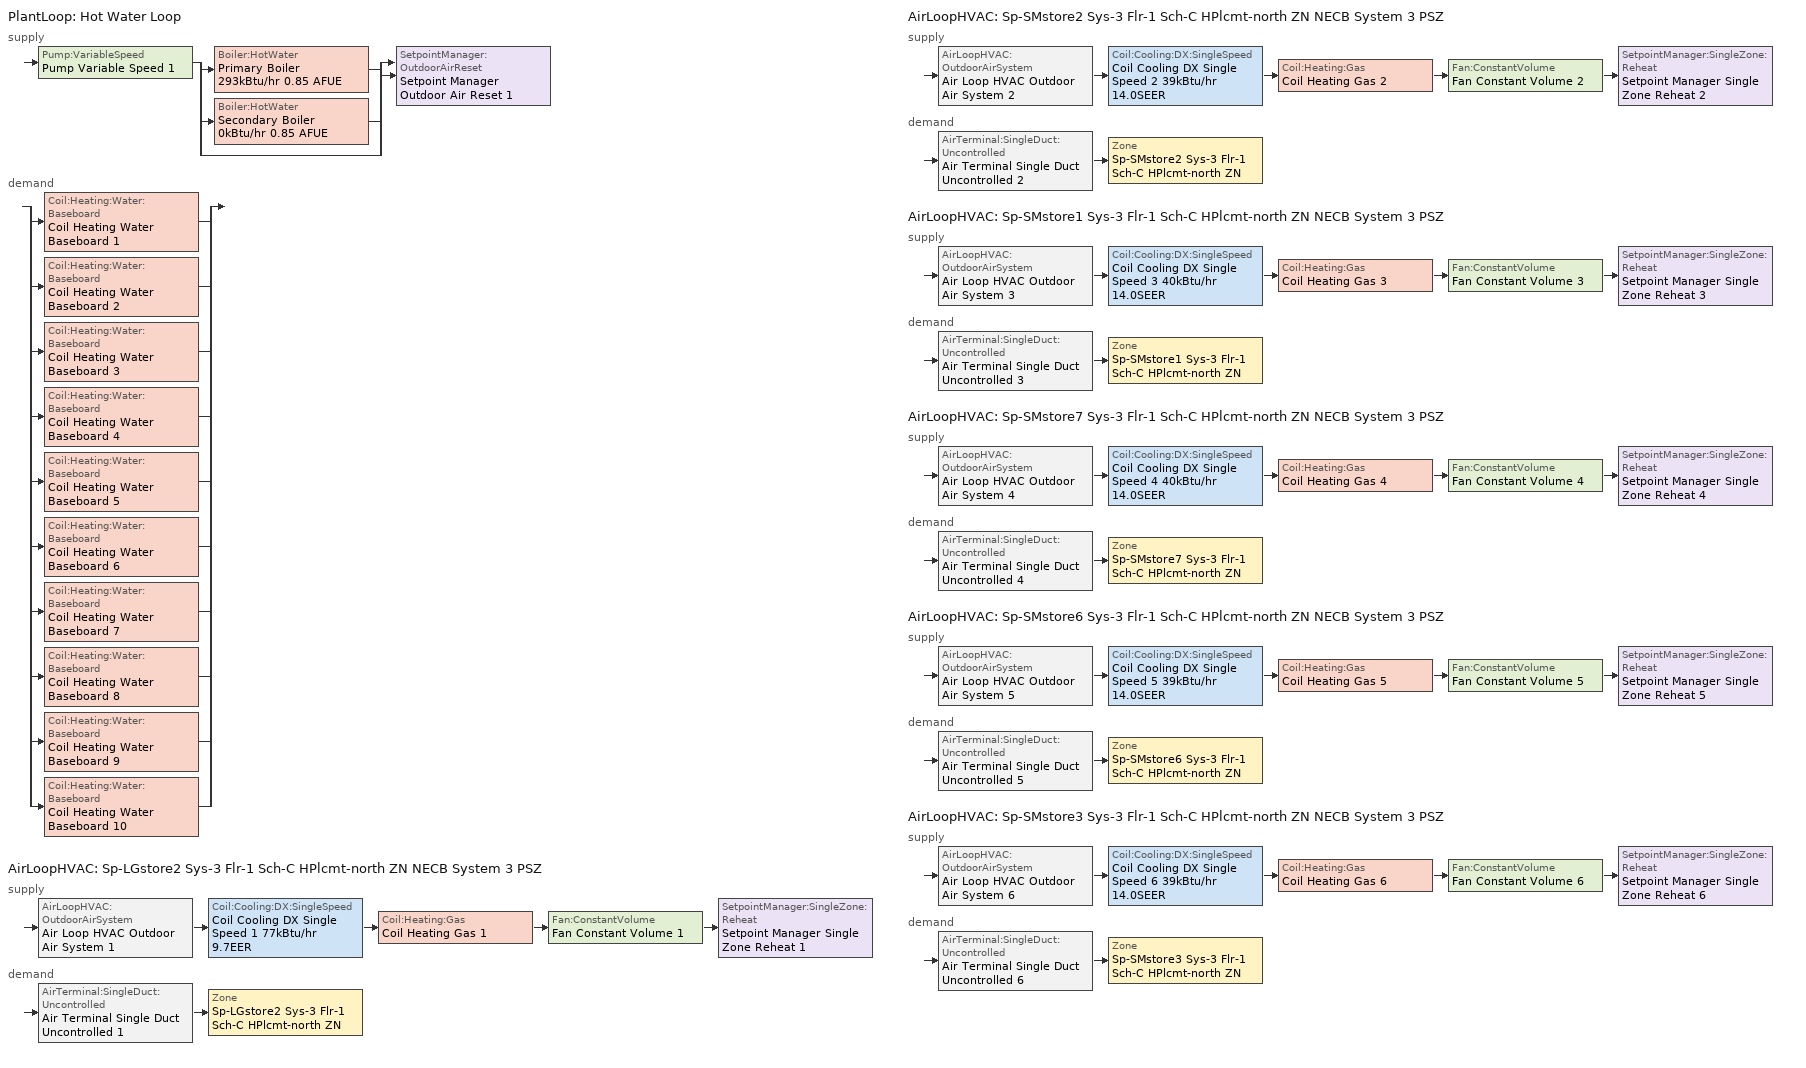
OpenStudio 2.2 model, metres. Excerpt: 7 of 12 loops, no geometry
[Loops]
PlantLoop 'Hot Water Loop'
 supply: Pump:VariableSpeed 'Pump Variable Speed 1' > split
  | Boiler:HotWater 'Primary Boiler 293kBtu/hr 0.85 AFUE'
  | Boiler:HotWater 'Secondary Boiler 0kBtu/hr 0.85 AFUE'
  | bypass
  join > SetpointManager:OutdoorAirReset 'Setpoint Manager Outdoor Air Reset 1'
 demand: split
  | Coil:Heating:Water:Baseboard 'Coil Heating Water Baseboard 1'
  | Coil:Heating:Water:Baseboard 'Coil Heating Water Baseboard 2'
  | Coil:Heating:Water:Baseboard 'Coil Heating Water Baseboard 3'
  | Coil:Heating:Water:Baseboard 'Coil Heating Water Baseboard 4'
  | Coil:Heating:Water:Baseboard 'Coil Heating Water Baseboard 5'
  | Coil:Heating:Water:Baseboard 'Coil Heating Water Baseboard 6'
  | Coil:Heating:Water:Baseboard 'Coil Heating Water Baseboard 7'
  | Coil:Heating:Water:Baseboard 'Coil Heating Water Baseboard 8'
  | Coil:Heating:Water:Baseboard 'Coil Heating Water Baseboard 9'
  | Coil:Heating:Water:Baseboard 'Coil Heating Water Baseboard 10'
AirLoopHVAC 'Sp-LGstore2 Sys-3 Flr-1 Sch-C HPlcmt-north ZN NECB System 3 PSZ'
 supply: AirLoopHVAC:OutdoorAirSystem 'Air Loop HVAC Outdoor Air System 1' > Coil:Cooling:DX:SingleSpeed 'Coil Cooling DX Single Speed 1 77kBtu/hr 9.7EER' > Coil:Heating:Gas 'Coil Heating Gas 1' > Fan:ConstantVolume 'Fan Constant Volume 1' > SetpointManager:SingleZone:Reheat 'Setpoint Manager Single Zone Reheat 1'
 demand: AirTerminal:SingleDuct:Uncontrolled 'Air Terminal Single Duct Uncontrolled 1' > Zone 'Sp-LGstore2 Sys-3 Flr-1 Sch-C HPlcmt-north ZN'
AirLoopHVAC 'Sp-SMstore2 Sys-3 Flr-1 Sch-C HPlcmt-north ZN NECB System 3 PSZ'
 supply: AirLoopHVAC:OutdoorAirSystem 'Air Loop HVAC Outdoor Air System 2' > Coil:Cooling:DX:SingleSpeed 'Coil Cooling DX Single Speed 2 39kBtu/hr 14.0SEER' > Coil:Heating:Gas 'Coil Heating Gas 2' > Fan:ConstantVolume 'Fan Constant Volume 2' > SetpointManager:SingleZone:Reheat 'Setpoint Manager Single Zone Reheat 2'
 demand: AirTerminal:SingleDuct:Uncontrolled 'Air Terminal Single Duct Uncontrolled 2' > Zone 'Sp-SMstore2 Sys-3 Flr-1 Sch-C HPlcmt-north ZN'
AirLoopHVAC 'Sp-SMstore1 Sys-3 Flr-1 Sch-C HPlcmt-north ZN NECB System 3 PSZ'
 supply: AirLoopHVAC:OutdoorAirSystem 'Air Loop HVAC Outdoor Air System 3' > Coil:Cooling:DX:SingleSpeed 'Coil Cooling DX Single Speed 3 40kBtu/hr 14.0SEER' > Coil:Heating:Gas 'Coil Heating Gas 3' > Fan:ConstantVolume 'Fan Constant Volume 3' > SetpointManager:SingleZone:Reheat 'Setpoint Manager Single Zone Reheat 3'
 demand: AirTerminal:SingleDuct:Uncontrolled 'Air Terminal Single Duct Uncontrolled 3' > Zone 'Sp-SMstore1 Sys-3 Flr-1 Sch-C HPlcmt-north ZN'
AirLoopHVAC 'Sp-SMstore7 Sys-3 Flr-1 Sch-C HPlcmt-north ZN NECB System 3 PSZ'
 supply: AirLoopHVAC:OutdoorAirSystem 'Air Loop HVAC Outdoor Air System 4' > Coil:Cooling:DX:SingleSpeed 'Coil Cooling DX Single Speed 4 40kBtu/hr 14.0SEER' > Coil:Heating:Gas 'Coil Heating Gas 4' > Fan:ConstantVolume 'Fan Constant Volume 4' > SetpointManager:SingleZone:Reheat 'Setpoint Manager Single Zone Reheat 4'
 demand: AirTerminal:SingleDuct:Uncontrolled 'Air Terminal Single Duct Uncontrolled 4' > Zone 'Sp-SMstore7 Sys-3 Flr-1 Sch-C HPlcmt-north ZN'
AirLoopHVAC 'Sp-SMstore6 Sys-3 Flr-1 Sch-C HPlcmt-north ZN NECB System 3 PSZ'
 supply: AirLoopHVAC:OutdoorAirSystem 'Air Loop HVAC Outdoor Air System 5' > Coil:Cooling:DX:SingleSpeed 'Coil Cooling DX Single Speed 5 39kBtu/hr 14.0SEER' > Coil:Heating:Gas 'Coil Heating Gas 5' > Fan:ConstantVolume 'Fan Constant Volume 5' > SetpointManager:SingleZone:Reheat 'Setpoint Manager Single Zone Reheat 5'
 demand: AirTerminal:SingleDuct:Uncontrolled 'Air Terminal Single Duct Uncontrolled 5' > Zone 'Sp-SMstore6 Sys-3 Flr-1 Sch-C HPlcmt-north ZN'
AirLoopHVAC 'Sp-SMstore3 Sys-3 Flr-1 Sch-C HPlcmt-north ZN NECB System 3 PSZ'
 supply: AirLoopHVAC:OutdoorAirSystem 'Air Loop HVAC Outdoor Air System 6' > Coil:Cooling:DX:SingleSpeed 'Coil Cooling DX Single Speed 6 39kBtu/hr 14.0SEER' > Coil:Heating:Gas 'Coil Heating Gas 6' > Fan:ConstantVolume 'Fan Constant Volume 6' > SetpointManager:SingleZone:Reheat 'Setpoint Manager Single Zone Reheat 6'
 demand: AirTerminal:SingleDuct:Uncontrolled 'Air Terminal Single Duct Uncontrolled 6' > Zone 'Sp-SMstore3 Sys-3 Flr-1 Sch-C HPlcmt-north ZN'
[Sizing:Zone] Zone Cooling Design Supply Air Temperature Input Method=SupplyAirTemperature; Zone Cooling Design Supply Air Temperature {C}=13; Zone Cooling Design Supply Air Temperature Difference {deltaC}=11.11; Zone Heating Design Supply Air Temperature Input Method=SupplyAirTemperature; Zone Heating Design Supply Air Temperature {C}=43; Zone Heating Design Supply Air Temperature Difference {deltaC}=11.11; Zone Cooling Design Supply Air Humidity Ratio {kg-H2O/kg-air}=0.0085; Zone Heating Design Supply Air Humidity Ratio {kg-H2O/kg-air}=0.008; Zone Heating Sizing Factor=1.3; Zone Cooling Sizing Factor=1.1; Cooling Design Air Flow Method=DesignDay; Heating Design Air Flow Method=DesignDay; Account for Dedicated Outdoor Air System=No; Dedicated Outdoor Air System Control Strategy=NeutralSupplyAir; Dedicated Outdoor Air Low Setpoint Temperature for Design {C}=autosize; Dedicated Outdoor Air High Setpoint Temperature for Design {C}=autosize
Sp-LGstore2 Sys-3 Flr-1 Sch-C HPlcmt-north ZN; Sp-SMstore2 Sys-3 Flr-1 Sch-C HPlcmt-north ZN; Sp-SMstore1 Sys-3 Flr-1 Sch-C HPlcmt-north ZN; Sp-SMstore7 Sys-3 Flr-1 Sch-C HPlcmt-north ZN; Sp-SMstore6 Sys-3 Flr-1 Sch-C HPlcmt-north ZN; Sp-SMstore3 Sys-3 Flr-1 Sch-C HPlcmt-north ZN
[Zone equipment]
Sp-LGstore2 Sys-3 Flr-1 Sch-C HPlcmt-north ZN: Air Terminal Single Duct Uncontrolled 1, Zone HVAC Baseboard Convective Water 1
Sp-SMstore2 Sys-3 Flr-1 Sch-C HPlcmt-north ZN: Air Terminal Single Duct Uncontrolled 2, Zone HVAC Baseboard Convective Water 2
Sp-SMstore1 Sys-3 Flr-1 Sch-C HPlcmt-north ZN: Air Terminal Single Duct Uncontrolled 3, Zone HVAC Baseboard Convective Water 3
Sp-SMstore7 Sys-3 Flr-1 Sch-C HPlcmt-north ZN: Air Terminal Single Duct Uncontrolled 4, Zone HVAC Baseboard Convective Water 4
Sp-SMstore6 Sys-3 Flr-1 Sch-C HPlcmt-north ZN: Air Terminal Single Duct Uncontrolled 5, Zone HVAC Baseboard Convective Water 5
Sp-SMstore3 Sys-3 Flr-1 Sch-C HPlcmt-north ZN: Air Terminal Single Duct Uncontrolled 6, Zone HVAC Baseboard Convective Water 6
[PlantLoop]
Hot Water Loop: Fluid Type=Water; Glycol Concentration=0; Plant Loop Volume {m3}=Autocalculate; Load Distribution Scheme=Optimal
[Sizing:Plant]
Hot Water Loop: Loop Type=Heating; Design Loop Exit Temperature {C}=82; Loop Design Temperature Difference {deltaC}=16; Sizing Option=NonCoincident; Zone Timesteps in Averaging Window=1; Coincident Sizing Factor Mode=None
[Pump:VariableSpeed]
Pump Variable Speed 1: Motor Efficiency=0.855; Pump Control Type=Intermittent
[Boiler:HotWater] Fuel Type=NaturalGas; Nominal Thermal Efficiency=0.85; Water Outlet Upper Temperature Limit {C}=99; Boiler Flow Mode=ConstantFlow; Parasitic Electric Load {W}=0; Sizing Factor=1
Name | Nominal Capacity {W} | Normalized Boiler Efficiency Curve
Primary Boiler 293kBtu/hr 0.85 AFUE | 85805.7 | BOILER-EFFFPLR-NECB2011
Secondary Boiler 0kBtu/hr 0.85 AFUE | 0.001 | BOILER-EFFFPLR-NECB2011 1
[SetpointManager:OutdoorAirReset]
Setpoint Manager Outdoor Air Reset 1: Control Variable=Temperature; Setpoint at Outdoor Low Temperature {C}=82; Outdoor Low Temperature {C}=-16; Setpoint at Outdoor High Temperature {C}=60; Outdoor High Temperature {C}=0
[AirLoopHVAC] Design Supply Air Flow Rate {m3/s}=AutoSize
Name | Availability Schedule | Availability Manager
Sp-LGstore2 Sys-3 Flr-1 Sch-C HPlcmt-north ZN NECB System 3 PSZ | Sp-LGstore2 Sys-3 Flr-1 Sch-C HPlcmt-north ZN NECB System 3 PSZ Occ Sch | Availability Manager Night Cycle 2
Sp-SMstore2 Sys-3 Flr-1 Sch-C HPlcmt-north ZN NECB System 3 PSZ | Sp-SMstore2 Sys-3 Flr-1 Sch-C HPlcmt-north ZN NECB System 3 PSZ Occ Sch | Availability Manager Night Cycle 4
Sp-SMstore1 Sys-3 Flr-1 Sch-C HPlcmt-north ZN NECB System 3 PSZ | Sp-SMstore1 Sys-3 Flr-1 Sch-C HPlcmt-north ZN NECB System 3 PSZ Occ Sch | Availability Manager Night Cycle 3
Sp-SMstore7 Sys-3 Flr-1 Sch-C HPlcmt-north ZN NECB System 3 PSZ | Sp-SMstore7 Sys-3 Flr-1 Sch-C HPlcmt-north ZN NECB System 3 PSZ Occ Sch | Availability Manager Night Cycle 9
Sp-SMstore6 Sys-3 Flr-1 Sch-C HPlcmt-north ZN NECB System 3 PSZ | Sp-SMstore6 Sys-3 Flr-1 Sch-C HPlcmt-north ZN NECB System 3 PSZ Occ Sch | Availability Manager Night Cycle 8
Sp-SMstore3 Sys-3 Flr-1 Sch-C HPlcmt-north ZN NECB System 3 PSZ | Sp-SMstore3 Sys-3 Flr-1 Sch-C HPlcmt-north ZN NECB System 3 PSZ Occ Sch | Availability Manager Night Cycle 5
[Sizing:System] Type of Load to Size On=Sensible; Design Outdoor Air Flow Rate {m3/s}=Autosize; Minimum System Air Flow Ratio=1; Preheat Design Temperature {C}=7; Preheat Design Humidity Ratio {kg-H2O/kg-Air}=0.008; Precool Design Temperature {C}=13; Precool Design Humidity Ratio {kg-H2O/kg-Air}=0.008; Central Cooling Design Supply Air Temperature {C}=13; Central Heating Design Supply Air Temperature {C}=43; Sizing Option=NonCoincident; 100% Outdoor Air in Cooling=No; 100% Outdoor Air in Heating=No; Central Cooling Design Supply Air Humidity Ratio {kg-H2O/kg-Air}=0.0085; Central Heating Design Supply Air Humidity Ratio {kg-H2O/kg-Air}=0.008; Cooling Design Air Flow Method=DesignDay; Cooling Design Air Flow Rate {m3/s}=0; Heating Design Air Flow Method=DesignDay; Heating Design Air Flow Rate {m3/s}=0; System Outdoor Air Method=ZoneSum; Zone Maximum Outdoor Air Fraction=1; Cooling Supply Air Flow Rate Per Floor Area {m3/s-m2}=0.00996765; Cooling Fraction of Autosized Cooling Supply Air Flow Rate=1; Cooling Supply Air Flow Rate Per Unit Cooling Capacity {m3/s-W}=3.94755e-05; Heating Supply Air Flow Rate Per Floor Area {m3/s-m2}=0.00996765; Heating Fraction of Autosized Heating Supply Air Flow Rate=1; Heating Fraction of Autosized Cooling Supply Air Flow Rate=1; Heating Supply Air Flow Rate Per Unit Heating Capacity {m3/s-W}=3.15882e-05; Cooling Design Capacity Method=CoolingDesignCapacity; Cooling Design Capacity {W}=autosize; Cooling Design Capacity Per Floor Area {W/m2}=234.7; Fraction of Autosized Cooling Design Capacity=1; Heating Design Capacity Method=HeatingDesignCapacity; Heating Design Capacity {W}=autosize; Heating Design Capacity Per Floor Area {W/m2}=157; Fraction of Autosized Heating Design Capacity=1; Central Cooling Capacity Control Method=OnOff
Sp-LGstore2 Sys-3 Flr-1 Sch-C HPlcmt-north ZN NECB System 3 PSZ; Sp-SMstore2 Sys-3 Flr-1 Sch-C HPlcmt-north ZN NECB System 3 PSZ; Sp-SMstore1 Sys-3 Flr-1 Sch-C HPlcmt-north ZN NECB System 3 PSZ; Sp-SMstore7 Sys-3 Flr-1 Sch-C HPlcmt-north ZN NECB System 3 PSZ; Sp-SMstore6 Sys-3 Flr-1 Sch-C HPlcmt-north ZN NECB System 3 PSZ; Sp-SMstore3 Sys-3 Flr-1 Sch-C HPlcmt-north ZN NECB System 3 PSZ
[Fan:ConstantVolume] Availability Schedule=Always On Discrete; Fan Efficiency=0.39975; Pressure Rise {Pa}=640; Maximum Flow Rate {m3/s}=AutoSize; Motor Efficiency=0.615
Fan Constant Volume 1; Fan Constant Volume 2; Fan Constant Volume 3; Fan Constant Volume 4; Fan Constant Volume 5; Fan Constant Volume 6
[Coil:Heating:Gas] Availability Schedule=Always On Discrete; Gas Burner Efficiency=0.8; Nominal Capacity {W}=AutoSize; Parasitic Electric Load {W}=0; Parasitic Gas Load {W}=0
Coil Heating Gas 1; Coil Heating Gas 2; Coil Heating Gas 3; Coil Heating Gas 4; Coil Heating Gas 5; Coil Heating Gas 6
[Coil:Cooling:DX:SingleSpeed] Availability Schedule=Always On Discrete; Rated Total Cooling Capacity {W}=autosize; Rated Sensible Heat Ratio=autosize; Rated Air Flow Rate {m3/s}=autosize; Rated Evaporator Fan Power Per Volume Flow Rate {W/(m3/s)}=773.3; Condenser Type=AirCooled; Evaporative Condenser Effectiveness=0; Evaporative Condenser Air Flow Rate {m3/s}=Autosize; Evaporative Condenser Pump Rated Power Consumption {W}=Autosize; Crankcase Heater Capacity {W}=0; Maximum Outdoor Dry-Bulb Temperature for Crankcase Heater Operation {C}=0; Basin Heater Capacity {W/K}=0; Basin Heater Setpoint Temperature {C}=10
Name | Rated COP {W/W} | Total Cooling Capacity Function of Temperature Curve | Total Cooling Capacity Function of Flow Fraction Curve | Energy Input Ratio Function of Temperature Curve | Energy Input Ratio Function of Flow Fraction Curve | Part Load Fraction Correlation Curve
Coil Cooling DX Single Speed 1 77kBtu/hr 9.7EER | 3.33733 | DXCOOL-NECB2011-REF-CAPFT | DXCOOL-NECB2011-REF-CAPFFLOW | DXCOOL-NECB2011-REF-COOLEIRFT | DXCOOL-NECB2011-REF-COOLEIRFFLOW | DXCOOL-NECB2011-REF-COOLPLFFPLR
Coil Cooling DX Single Speed 2 39kBtu/hr 14.0SEER | 3.8248 | DXCOOL-NECB2011-REF-CAPFT 2 | DXCOOL-NECB2011-REF-CAPFFLOW 2 | DXCOOL-NECB2011-REF-COOLEIRFT 2 | DXCOOL-NECB2011-REF-COOLEIRFFLOW 2 | DXCOOL-NECB2011-REF-COOLPLFFPLR 2
Coil Cooling DX Single Speed 3 40kBtu/hr 14.0SEER | 3.8248 | DXCOOL-NECB2011-REF-CAPFT 3 | DXCOOL-NECB2011-REF-CAPFFLOW 3 | DXCOOL-NECB2011-REF-COOLEIRFT 3 | DXCOOL-NECB2011-REF-COOLEIRFFLOW 3 | DXCOOL-NECB2011-REF-COOLPLFFPLR 3
Coil Cooling DX Single Speed 4 40kBtu/hr 14.0SEER | 3.8248 | DXCOOL-NECB2011-REF-CAPFT 4 | DXCOOL-NECB2011-REF-CAPFFLOW 4 | DXCOOL-NECB2011-REF-COOLEIRFT 4 | DXCOOL-NECB2011-REF-COOLEIRFFLOW 4 | DXCOOL-NECB2011-REF-COOLPLFFPLR 4
Coil Cooling DX Single Speed 5 39kBtu/hr 14.0SEER | 3.8248 | DXCOOL-NECB2011-REF-CAPFT 5 | DXCOOL-NECB2011-REF-CAPFFLOW 5 | DXCOOL-NECB2011-REF-COOLEIRFT 5 | DXCOOL-NECB2011-REF-COOLEIRFFLOW 5 | DXCOOL-NECB2011-REF-COOLPLFFPLR 5
Coil Cooling DX Single Speed 6 39kBtu/hr 14.0SEER | 3.8248 | DXCOOL-NECB2011-REF-CAPFT 6 | DXCOOL-NECB2011-REF-CAPFFLOW 6 | DXCOOL-NECB2011-REF-COOLEIRFT 6 | DXCOOL-NECB2011-REF-COOLEIRFFLOW 6 | DXCOOL-NECB2011-REF-COOLPLFFPLR 6
[Controller:OutdoorAir] Minimum Outdoor Air Flow Rate {m3/s}=0; Maximum Outdoor Air Flow Rate {m3/s}=Autosize; Economizer Control Action Type=ModulateFlow; Lockout Type=NoLockout; Minimum Limit Type=FixedMinimum; High Humidity Control=No; Heat Recovery Bypass Control Type=BypassWhenWithinEconomizerLimits
Name | Economizer Control Type | Minimum Outdoor Air Schedule | Controller Mechanical Ventilation | Economizer Maximum Limit Dry-Bulb Temperature {C} | Economizer Maximum Limit Enthalpy {J/kg} | Economizer Minimum Limit Dry-Bulb Temperature {C}
Controller Outdoor Air 1 | DifferentialEnthalpy | Sp-LGstore2 Sys-3 Flr-1 Sch-C HPlcmt-north ZN NECB System 3 PSZ Occ Sch | Controller Mechanical Ventilation 1
Controller Outdoor Air 2 | NoEconomizer | Sp-SMstore2 Sys-3 Flr-1 Sch-C HPlcmt-north ZN NECB System 3 PSZ Occ Sch | Controller Mechanical Ventilation 2 | 28 | 64000 | -100
Controller Outdoor Air 3 | NoEconomizer | Sp-SMstore1 Sys-3 Flr-1 Sch-C HPlcmt-north ZN NECB System 3 PSZ Occ Sch | Controller Mechanical Ventilation 3 | 28 | 64000 | -100
Controller Outdoor Air 4 | NoEconomizer | Sp-SMstore7 Sys-3 Flr-1 Sch-C HPlcmt-north ZN NECB System 3 PSZ Occ Sch | Controller Mechanical Ventilation 4 | 28 | 64000 | -100
Controller Outdoor Air 5 | NoEconomizer | Sp-SMstore6 Sys-3 Flr-1 Sch-C HPlcmt-north ZN NECB System 3 PSZ Occ Sch | Controller Mechanical Ventilation 5 | 28 | 64000 | -100
Controller Outdoor Air 6 | NoEconomizer | Sp-SMstore3 Sys-3 Flr-1 Sch-C HPlcmt-north ZN NECB System 3 PSZ Occ Sch | Controller Mechanical Ventilation 6 | 28 | 64000 | -100
[Controller:MechanicalVentilation] Availability Schedule=Always On Discrete; System Outdoor Air Method=ZoneSum
Controller Mechanical Ventilation 1; Controller Mechanical Ventilation 2; Controller Mechanical Ventilation 3; Controller Mechanical Ventilation 4; Controller Mechanical Ventilation 5; Controller Mechanical Ventilation 6
[AirLoopHVAC:OutdoorAirSystem]
Name | Controller
Air Loop HVAC Outdoor Air System 1 | Controller Outdoor Air 1
Air Loop HVAC Outdoor Air System 2 | Controller Outdoor Air 2
Air Loop HVAC Outdoor Air System 3 | Controller Outdoor Air 3
Air Loop HVAC Outdoor Air System 4 | Controller Outdoor Air 4
Air Loop HVAC Outdoor Air System 5 | Controller Outdoor Air 5
Air Loop HVAC Outdoor Air System 6 | Controller Outdoor Air 6
[SetpointManager:SingleZone:Reheat] Minimum Supply Air Temperature {C}=13; Maximum Supply Air Temperature {C}=43
Name | Control Zone
Setpoint Manager Single Zone Reheat 1 | Sp-LGstore2 Sys-3 Flr-1 Sch-C HPlcmt-north ZN
Setpoint Manager Single Zone Reheat 2 | Sp-SMstore2 Sys-3 Flr-1 Sch-C HPlcmt-north ZN
Setpoint Manager Single Zone Reheat 3 | Sp-SMstore1 Sys-3 Flr-1 Sch-C HPlcmt-north ZN
Setpoint Manager Single Zone Reheat 4 | Sp-SMstore7 Sys-3 Flr-1 Sch-C HPlcmt-north ZN
Setpoint Manager Single Zone Reheat 5 | Sp-SMstore6 Sys-3 Flr-1 Sch-C HPlcmt-north ZN
Setpoint Manager Single Zone Reheat 6 | Sp-SMstore3 Sys-3 Flr-1 Sch-C HPlcmt-north ZN
[AirTerminal:SingleDuct:Uncontrolled] Availability Schedule=Always On Discrete; Maximum Air Flow Rate {m3/s}=AutoSize
Air Terminal Single Duct Uncontrolled 1; Air Terminal Single Duct Uncontrolled 2; Air Terminal Single Duct Uncontrolled 3; Air Terminal Single Duct Uncontrolled 4; Air Terminal Single Duct Uncontrolled 5; Air Terminal Single Duct Uncontrolled 6
[Coil:Heating:Water:Baseboard] Heating Design Capacity Method=HeatingDesignCapacity; Heating Design Capacity {W}=autosize; Heating Design Capacity Per Floor Area {W/m2}=0; Fraction of Autosized Heating Design Capacity=0.8
Coil Heating Water Baseboard 1; Coil Heating Water Baseboard 2; Coil Heating Water Baseboard 3; Coil Heating Water Baseboard 4; Coil Heating Water Baseboard 5; Coil Heating Water Baseboard 6; Coil Heating Water Baseboard 7; Coil Heating Water Baseboard 8; Coil Heating Water Baseboard 9; Coil Heating Water Baseboard 10
[ZoneHVAC:Baseboard:Convective:Water] Availability Schedule=Always On Discrete
Name | Heating Coil
Zone HVAC Baseboard Convective Water 1 | Coil Heating Water Baseboard 1
Zone HVAC Baseboard Convective Water 2 | Coil Heating Water Baseboard 2
Zone HVAC Baseboard Convective Water 3 | Coil Heating Water Baseboard 3
Zone HVAC Baseboard Convective Water 4 | Coil Heating Water Baseboard 4
Zone HVAC Baseboard Convective Water 5 | Coil Heating Water Baseboard 5
Zone HVAC Baseboard Convective Water 6 | Coil Heating Water Baseboard 6
Zone HVAC Baseboard Convective Water 7 | Coil Heating Water Baseboard 7
Zone HVAC Baseboard Convective Water 8 | Coil Heating Water Baseboard 8
Zone HVAC Baseboard Convective Water 9 | Coil Heating Water Baseboard 9
Zone HVAC Baseboard Convective Water 10 | Coil Heating Water Baseboard 10
[AvailabilityManager:NightCycle] Control Type=CycleOnAny; Thermostat Tolerance {deltaC}=1; Cycling Run Time {s}=3600
Availability Manager Night Cycle 2; Availability Manager Night Cycle 3; Availability Manager Night Cycle 4; Availability Manager Night Cycle 5; Availability Manager Night Cycle 8; Availability Manager Night Cycle 9
[Schedule:Ruleset]
Name | Default Day Schedule | Summer Design Day Schedule | Winter Design Day Schedule
Sp-LGstore2 Sys-3 Flr-1 Sch-C HPlcmt-north ZN NECB System 3 PSZ Occ Sch | Sp-LGstore2 Sys-3 Flr-1 Sch-C HPlcmt-north ZN NECB System 3 PSZ Occ Sch Default | Sp-LGstore2 Sys-3 Flr-1 Sch-C HPlcmt-north ZN NECB System 3 PSZ Occ Sch Summer Design Day | Sp-LGstore2 Sys-3 Flr-1 Sch-C HPlcmt-north ZN NECB System 3 PSZ Occ Sch Winter Design Day
Sp-SMstore1 Sys-3 Flr-1 Sch-C HPlcmt-north ZN NECB System 3 PSZ Occ Sch | Sp-SMstore1 Sys-3 Flr-1 Sch-C HPlcmt-north ZN NECB System 3 PSZ Occ Sch Default | Sp-SMstore1 Sys-3 Flr-1 Sch-C HPlcmt-north ZN NECB System 3 PSZ Occ Sch Summer Design Day | Sp-SMstore1 Sys-3 Flr-1 Sch-C HPlcmt-north ZN NECB System 3 PSZ Occ Sch Winter Design Day
Sp-SMstore2 Sys-3 Flr-1 Sch-C HPlcmt-north ZN NECB System 3 PSZ Occ Sch | Sp-SMstore2 Sys-3 Flr-1 Sch-C HPlcmt-north ZN NECB System 3 PSZ Occ Sch Default | Sp-SMstore2 Sys-3 Flr-1 Sch-C HPlcmt-north ZN NECB System 3 PSZ Occ Sch Summer Design Day | Sp-SMstore2 Sys-3 Flr-1 Sch-C HPlcmt-north ZN NECB System 3 PSZ Occ Sch Winter Design Day
Sp-SMstore3 Sys-3 Flr-1 Sch-C HPlcmt-north ZN NECB System 3 PSZ Occ Sch | Sp-SMstore3 Sys-3 Flr-1 Sch-C HPlcmt-north ZN NECB System 3 PSZ Occ Sch Default | Sp-SMstore3 Sys-3 Flr-1 Sch-C HPlcmt-north ZN NECB System 3 PSZ Occ Sch Summer Design Day | Sp-SMstore3 Sys-3 Flr-1 Sch-C HPlcmt-north ZN NECB System 3 PSZ Occ Sch Winter Design Day
Sp-SMstore6 Sys-3 Flr-1 Sch-C HPlcmt-north ZN NECB System 3 PSZ Occ Sch | Sp-SMstore6 Sys-3 Flr-1 Sch-C HPlcmt-north ZN NECB System 3 PSZ Occ Sch Default | Sp-SMstore6 Sys-3 Flr-1 Sch-C HPlcmt-north ZN NECB System 3 PSZ Occ Sch Summer Design Day | Sp-SMstore6 Sys-3 Flr-1 Sch-C HPlcmt-north ZN NECB System 3 PSZ Occ Sch Winter Design Day
Sp-SMstore7 Sys-3 Flr-1 Sch-C HPlcmt-north ZN NECB System 3 PSZ Occ Sch | Sp-SMstore7 Sys-3 Flr-1 Sch-C HPlcmt-north ZN NECB System 3 PSZ Occ Sch Default | Sp-SMstore7 Sys-3 Flr-1 Sch-C HPlcmt-north ZN NECB System 3 PSZ Occ Sch Summer Design Day | Sp-SMstore7 Sys-3 Flr-1 Sch-C HPlcmt-north ZN NECB System 3 PSZ Occ Sch Winter Design Day
[Schedule:Day]
Sp-LGstore2 Sys-3 Flr-1 Sch-C HPlcmt-north ZN NECB System 3 PSZ Occ Sch Default; Sp-LGstore2 Sys-3 Flr-1 Sch-C HPlcmt-north ZN NECB System 3 PSZ Occ Sch Winter Design Day; Sp-LGstore2 Sys-3 Flr-1 Sch-C HPlcmt-north ZN NECB System 3 PSZ Occ Sch Summer Design Day; Sp-SMstore1 Sys-3 Flr-1 Sch-C HPlcmt-north ZN NECB System 3 PSZ Occ Sch Default; Sp-SMstore1 Sys-3 Flr-1 Sch-C HPlcmt-north ZN NECB System 3 PSZ Occ Sch Winter Design Day; Sp-SMstore1 Sys-3 Flr-1 Sch-C HPlcmt-north ZN NECB System 3 PSZ Occ Sch Summer Design Day; Sp-SMstore2 Sys-3 Flr-1 Sch-C HPlcmt-north ZN NECB System 3 PSZ Occ Sch Default; Sp-SMstore2 Sys-3 Flr-1 Sch-C HPlcmt-north ZN NECB System 3 PSZ Occ Sch Winter Design Day; Sp-SMstore2 Sys-3 Flr-1 Sch-C HPlcmt-north ZN NECB System 3 PSZ Occ Sch Summer Design Day; Sp-SMstore3 Sys-3 Flr-1 Sch-C HPlcmt-north ZN NECB System 3 PSZ Occ Sch Default; Sp-SMstore3 Sys-3 Flr-1 Sch-C HPlcmt-north ZN NECB System 3 PSZ Occ Sch Winter Design Day; Sp-SMstore3 Sys-3 Flr-1 Sch-C HPlcmt-north ZN NECB System 3 PSZ Occ Sch Summer Design Day; Sp-SMstore6 Sys-3 Flr-1 Sch-C HPlcmt-north ZN NECB System 3 PSZ Occ Sch Default; Sp-SMstore6 Sys-3 Flr-1 Sch-C HPlcmt-north ZN NECB System 3 PSZ Occ Sch Winter Design Day; Sp-SMstore6 Sys-3 Flr-1 Sch-C HPlcmt-north ZN NECB System 3 PSZ Occ Sch Summer Design Day; Sp-SMstore7 Sys-3 Flr-1 Sch-C HPlcmt-north ZN NECB System 3 PSZ Occ Sch Default; Sp-SMstore7 Sys-3 Flr-1 Sch-C HPlcmt-north ZN NECB System 3 PSZ Occ Sch Winter Design Day; Sp-SMstore7 Sys-3 Flr-1 Sch-C HPlcmt-north ZN NECB System 3 PSZ Occ Sch Summer Design Day: 24, 0, 1
Sp-LGstore2 Sys-3 Flr-1 Sch-C HPlcmt-north ZN NECB System 3 PSZ Occ Sch Monday; Sp-LGstore2 Sys-3 Flr-1 Sch-C HPlcmt-north ZN NECB System 3 PSZ Occ Sch Tuesday; Sp-LGstore2 Sys-3 Flr-1 Sch-C HPlcmt-north ZN NECB System 3 PSZ Occ Sch Wednesday; Sp-LGstore2 Sys-3 Flr-1 Sch-C HPlcmt-north ZN NECB System 3 PSZ Occ Sch Thursday; Sp-LGstore2 Sys-3 Flr-1 Sch-C HPlcmt-north ZN NECB System 3 PSZ Occ Sch Friday; Sp-LGstore2 Sys-3 Flr-1 Sch-C HPlcmt-north ZN NECB System 3 PSZ Occ Sch Saturday; Sp-SMstore1 Sys-3 Flr-1 Sch-C HPlcmt-north ZN NECB System 3 PSZ Occ Sch Monday; Sp-SMstore1 Sys-3 Flr-1 Sch-C HPlcmt-north ZN NECB System 3 PSZ Occ Sch Tuesday; Sp-SMstore1 Sys-3 Flr-1 Sch-C HPlcmt-north ZN NECB System 3 PSZ Occ Sch Wednesday; Sp-SMstore1 Sys-3 Flr-1 Sch-C HPlcmt-north ZN NECB System 3 PSZ Occ Sch Thursday; Sp-SMstore1 Sys-3 Flr-1 Sch-C HPlcmt-north ZN NECB System 3 PSZ Occ Sch Friday; Sp-SMstore1 Sys-3 Flr-1 Sch-C HPlcmt-north ZN NECB System 3 PSZ Occ Sch Saturday; Sp-SMstore2 Sys-3 Flr-1 Sch-C HPlcmt-north ZN NECB System 3 PSZ Occ Sch Monday; Sp-SMstore2 Sys-3 Flr-1 Sch-C HPlcmt-north ZN NECB System 3 PSZ Occ Sch Tuesday; Sp-SMstore2 Sys-3 Flr-1 Sch-C HPlcmt-north ZN NECB System 3 PSZ Occ Sch Wednesday; Sp-SMstore2 Sys-3 Flr-1 Sch-C HPlcmt-north ZN NECB System 3 PSZ Occ Sch Thursday; Sp-SMstore2 Sys-3 Flr-1 Sch-C HPlcmt-north ZN NECB System 3 PSZ Occ Sch Friday; Sp-SMstore2 Sys-3 Flr-1 Sch-C HPlcmt-north ZN NECB System 3 PSZ Occ Sch Saturday; Sp-SMstore3 Sys-3 Flr-1 Sch-C HPlcmt-north ZN NECB System 3 PSZ Occ Sch Monday; Sp-SMstore3 Sys-3 Flr-1 Sch-C HPlcmt-north ZN NECB System 3 PSZ Occ Sch Tuesday; Sp-SMstore3 Sys-3 Flr-1 Sch-C HPlcmt-north ZN NECB System 3 PSZ Occ Sch Wednesday; Sp-SMstore3 Sys-3 Flr-1 Sch-C HPlcmt-north ZN NECB System 3 PSZ Occ Sch Thursday; Sp-SMstore3 Sys-3 Flr-1 Sch-C HPlcmt-north ZN NECB System 3 PSZ Occ Sch Friday; Sp-SMstore3 Sys-3 Flr-1 Sch-C HPlcmt-north ZN NECB System 3 PSZ Occ Sch Saturday; Sp-SMstore6 Sys-3 Flr-1 Sch-C HPlcmt-north ZN NECB System 3 PSZ Occ Sch Monday; Sp-SMstore6 Sys-3 Flr-1 Sch-C HPlcmt-north ZN NECB System 3 PSZ Occ Sch Tuesday; Sp-SMstore6 Sys-3 Flr-1 Sch-C HPlcmt-north ZN NECB System 3 PSZ Occ Sch Wednesday; Sp-SMstore6 Sys-3 Flr-1 Sch-C HPlcmt-north ZN NECB System 3 PSZ Occ Sch Thursday; Sp-SMstore6 Sys-3 Flr-1 Sch-C HPlcmt-north ZN NECB System 3 PSZ Occ Sch Friday; Sp-SMstore6 Sys-3 Flr-1 Sch-C HPlcmt-north ZN NECB System 3 PSZ Occ Sch Saturday; Sp-SMstore7 Sys-3 Flr-1 Sch-C HPlcmt-north ZN NECB System 3 PSZ Occ Sch Monday; Sp-SMstore7 Sys-3 Flr-1 Sch-C HPlcmt-north ZN NECB System 3 PSZ Occ Sch Tuesday; Sp-SMstore7 Sys-3 Flr-1 Sch-C HPlcmt-north ZN NECB System 3 PSZ Occ Sch Wednesday; Sp-SMstore7 Sys-3 Flr-1 Sch-C HPlcmt-north ZN NECB System 3 PSZ Occ Sch Thursday; Sp-SMstore7 Sys-3 Flr-1 Sch-C HPlcmt-north ZN NECB System 3 PSZ Occ Sch Friday; Sp-SMstore7 Sys-3 Flr-1 Sch-C HPlcmt-north ZN NECB System 3 PSZ Occ Sch Saturday: 9, 0, 0, 21, 0, 1, 24, 0, 0
Sp-LGstore2 Sys-3 Flr-1 Sch-C HPlcmt-north ZN NECB System 3 PSZ Occ Sch Sunday; Sp-SMstore1 Sys-3 Flr-1 Sch-C HPlcmt-north ZN NECB System 3 PSZ Occ Sch Sunday; Sp-SMstore2 Sys-3 Flr-1 Sch-C HPlcmt-north ZN NECB System 3 PSZ Occ Sch Sunday; Sp-SMstore3 Sys-3 Flr-1 Sch-C HPlcmt-north ZN NECB System 3 PSZ Occ Sch Sunday; Sp-SMstore6 Sys-3 Flr-1 Sch-C HPlcmt-north ZN NECB System 3 PSZ Occ Sch Sunday; Sp-SMstore7 Sys-3 Flr-1 Sch-C HPlcmt-north ZN NECB System 3 PSZ Occ Sch Sunday: 11, 0, 0, 19, 0, 1, 24, 0, 0
[Schedule:Rule] Date Specification Type=DateRange; Start Month=1; Start Day=1; End Month=12
Name | Schedule Ruleset | Rule Order | Day Schedule | Apply Monday | End Day | Apply Tuesday | Apply Wednesday | Apply Thursday | Apply Friday | Apply Saturday | Apply Sunday
Sp-LGstore2 Sys-3 Flr-1 Sch-C HPlcmt-north ZN NECB System 3 PSZ Occ Sch Monday Rule | Sp-LGstore2 Sys-3 Flr-1 Sch-C HPlcmt-north ZN NECB System 3 PSZ Occ Sch | 6 | Sp-LGstore2 Sys-3 Flr-1 Sch-C HPlcmt-north ZN NECB System 3 PSZ Occ Sch Monday | Yes | 25
Sp-LGstore2 Sys-3 Flr-1 Sch-C HPlcmt-north ZN NECB System 3 PSZ Occ Sch Tuesday Rule | Sp-LGstore2 Sys-3 Flr-1 Sch-C HPlcmt-north ZN NECB System 3 PSZ Occ Sch | 5 | Sp-LGstore2 Sys-3 Flr-1 Sch-C HPlcmt-north ZN NECB System 3 PSZ Occ Sch Tuesday |  | 26 | Yes
Sp-LGstore2 Sys-3 Flr-1 Sch-C HPlcmt-north ZN NECB System 3 PSZ Occ Sch Wednesday Rule | Sp-LGstore2 Sys-3 Flr-1 Sch-C HPlcmt-north ZN NECB System 3 PSZ Occ Sch | 4 | Sp-LGstore2 Sys-3 Flr-1 Sch-C HPlcmt-north ZN NECB System 3 PSZ Occ Sch Wednesday |  | 27 |  | Yes
Sp-LGstore2 Sys-3 Flr-1 Sch-C HPlcmt-north ZN NECB System 3 PSZ Occ Sch Thursday Rule | Sp-LGstore2 Sys-3 Flr-1 Sch-C HPlcmt-north ZN NECB System 3 PSZ Occ Sch | 3 | Sp-LGstore2 Sys-3 Flr-1 Sch-C HPlcmt-north ZN NECB System 3 PSZ Occ Sch Thursday |  | 28 |  |  | Yes
Sp-LGstore2 Sys-3 Flr-1 Sch-C HPlcmt-north ZN NECB System 3 PSZ Occ Sch Friday Rule | Sp-LGstore2 Sys-3 Flr-1 Sch-C HPlcmt-north ZN NECB System 3 PSZ Occ Sch | 2 | Sp-LGstore2 Sys-3 Flr-1 Sch-C HPlcmt-north ZN NECB System 3 PSZ Occ Sch Friday |  | 29 |  |  |  | Yes
Sp-LGstore2 Sys-3 Flr-1 Sch-C HPlcmt-north ZN NECB System 3 PSZ Occ Sch Saturday Rule | Sp-LGstore2 Sys-3 Flr-1 Sch-C HPlcmt-north ZN NECB System 3 PSZ Occ Sch | 1 | Sp-LGstore2 Sys-3 Flr-1 Sch-C HPlcmt-north ZN NECB System 3 PSZ Occ Sch Saturday |  | 30 |  |  |  |  | Yes
Sp-LGstore2 Sys-3 Flr-1 Sch-C HPlcmt-north ZN NECB System 3 PSZ Occ Sch Sunday Rule | Sp-LGstore2 Sys-3 Flr-1 Sch-C HPlcmt-north ZN NECB System 3 PSZ Occ Sch | 0 | Sp-LGstore2 Sys-3 Flr-1 Sch-C HPlcmt-north ZN NECB System 3 PSZ Occ Sch Sunday |  | 31 |  |  |  |  |  | Yes
Sp-SMstore1 Sys-3 Flr-1 Sch-C HPlcmt-north ZN NECB System 3 PSZ Occ Sch Monday Rule | Sp-SMstore1 Sys-3 Flr-1 Sch-C HPlcmt-north ZN NECB System 3 PSZ Occ Sch | 6 | Sp-SMstore1 Sys-3 Flr-1 Sch-C HPlcmt-north ZN NECB System 3 PSZ Occ Sch Monday | Yes | 25
Sp-SMstore1 Sys-3 Flr-1 Sch-C HPlcmt-north ZN NECB System 3 PSZ Occ Sch Tuesday Rule | Sp-SMstore1 Sys-3 Flr-1 Sch-C HPlcmt-north ZN NECB System 3 PSZ Occ Sch | 5 | Sp-SMstore1 Sys-3 Flr-1 Sch-C HPlcmt-north ZN NECB System 3 PSZ Occ Sch Tuesday |  | 26 | Yes
Sp-SMstore1 Sys-3 Flr-1 Sch-C HPlcmt-north ZN NECB System 3 PSZ Occ Sch Wednesday Rule | Sp-SMstore1 Sys-3 Flr-1 Sch-C HPlcmt-north ZN NECB System 3 PSZ Occ Sch | 4 | Sp-SMstore1 Sys-3 Flr-1 Sch-C HPlcmt-north ZN NECB System 3 PSZ Occ Sch Wednesday |  | 27 |  | Yes
Sp-SMstore1 Sys-3 Flr-1 Sch-C HPlcmt-north ZN NECB System 3 PSZ Occ Sch Thursday Rule | Sp-SMstore1 Sys-3 Flr-1 Sch-C HPlcmt-north ZN NECB System 3 PSZ Occ Sch | 3 | Sp-SMstore1 Sys-3 Flr-1 Sch-C HPlcmt-north ZN NECB System 3 PSZ Occ Sch Thursday |  | 28 |  |  | Yes
Sp-SMstore1 Sys-3 Flr-1 Sch-C HPlcmt-north ZN NECB System 3 PSZ Occ Sch Friday Rule | Sp-SMstore1 Sys-3 Flr-1 Sch-C HPlcmt-north ZN NECB System 3 PSZ Occ Sch | 2 | Sp-SMstore1 Sys-3 Flr-1 Sch-C HPlcmt-north ZN NECB System 3 PSZ Occ Sch Friday |  | 29 |  |  |  | Yes
Sp-SMstore1 Sys-3 Flr-1 Sch-C HPlcmt-north ZN NECB System 3 PSZ Occ Sch Saturday Rule | Sp-SMstore1 Sys-3 Flr-1 Sch-C HPlcmt-north ZN NECB System 3 PSZ Occ Sch | 1 | Sp-SMstore1 Sys-3 Flr-1 Sch-C HPlcmt-north ZN NECB System 3 PSZ Occ Sch Saturday |  | 30 |  |  |  |  | Yes
Sp-SMstore1 Sys-3 Flr-1 Sch-C HPlcmt-north ZN NECB System 3 PSZ Occ Sch Sunday Rule | Sp-SMstore1 Sys-3 Flr-1 Sch-C HPlcmt-north ZN NECB System 3 PSZ Occ Sch | 0 | Sp-SMstore1 Sys-3 Flr-1 Sch-C HPlcmt-north ZN NECB System 3 PSZ Occ Sch Sunday |  | 31 |  |  |  |  |  | Yes
Sp-SMstore2 Sys-3 Flr-1 Sch-C HPlcmt-north ZN NECB System 3 PSZ Occ Sch Monday Rule | Sp-SMstore2 Sys-3 Flr-1 Sch-C HPlcmt-north ZN NECB System 3 PSZ Occ Sch | 6 | Sp-SMstore2 Sys-3 Flr-1 Sch-C HPlcmt-north ZN NECB System 3 PSZ Occ Sch Monday | Yes | 25
Sp-SMstore2 Sys-3 Flr-1 Sch-C HPlcmt-north ZN NECB System 3 PSZ Occ Sch Tuesday Rule | Sp-SMstore2 Sys-3 Flr-1 Sch-C HPlcmt-north ZN NECB System 3 PSZ Occ Sch | 5 | Sp-SMstore2 Sys-3 Flr-1 Sch-C HPlcmt-north ZN NECB System 3 PSZ Occ Sch Tuesday |  | 26 | Yes
Sp-SMstore2 Sys-3 Flr-1 Sch-C HPlcmt-north ZN NECB System 3 PSZ Occ Sch Wednesday Rule | Sp-SMstore2 Sys-3 Flr-1 Sch-C HPlcmt-north ZN NECB System 3 PSZ Occ Sch | 4 | Sp-SMstore2 Sys-3 Flr-1 Sch-C HPlcmt-north ZN NECB System 3 PSZ Occ Sch Wednesday |  | 27 |  | Yes
Sp-SMstore2 Sys-3 Flr-1 Sch-C HPlcmt-north ZN NECB System 3 PSZ Occ Sch Thursday Rule | Sp-SMstore2 Sys-3 Flr-1 Sch-C HPlcmt-north ZN NECB System 3 PSZ Occ Sch | 3 | Sp-SMstore2 Sys-3 Flr-1 Sch-C HPlcmt-north ZN NECB System 3 PSZ Occ Sch Thursday |  | 28 |  |  | Yes
Sp-SMstore2 Sys-3 Flr-1 Sch-C HPlcmt-north ZN NECB System 3 PSZ Occ Sch Friday Rule | Sp-SMstore2 Sys-3 Flr-1 Sch-C HPlcmt-north ZN NECB System 3 PSZ Occ Sch | 2 | Sp-SMstore2 Sys-3 Flr-1 Sch-C HPlcmt-north ZN NECB System 3 PSZ Occ Sch Friday |  | 29 |  |  |  | Yes
Sp-SMstore2 Sys-3 Flr-1 Sch-C HPlcmt-north ZN NECB System 3 PSZ Occ Sch Saturday Rule | Sp-SMstore2 Sys-3 Flr-1 Sch-C HPlcmt-north ZN NECB System 3 PSZ Occ Sch | 1 | Sp-SMstore2 Sys-3 Flr-1 Sch-C HPlcmt-north ZN NECB System 3 PSZ Occ Sch Saturday |  | 30 |  |  |  |  | Yes
Sp-SMstore2 Sys-3 Flr-1 Sch-C HPlcmt-north ZN NECB System 3 PSZ Occ Sch Sunday Rule | Sp-SMstore2 Sys-3 Flr-1 Sch-C HPlcmt-north ZN NECB System 3 PSZ Occ Sch | 0 | Sp-SMstore2 Sys-3 Flr-1 Sch-C HPlcmt-north ZN NECB System 3 PSZ Occ Sch Sunday |  | 31 |  |  |  |  |  | Yes
Sp-SMstore3 Sys-3 Flr-1 Sch-C HPlcmt-north ZN NECB System 3 PSZ Occ Sch Monday Rule | Sp-SMstore3 Sys-3 Flr-1 Sch-C HPlcmt-north ZN NECB System 3 PSZ Occ Sch | 6 | Sp-SMstore3 Sys-3 Flr-1 Sch-C HPlcmt-north ZN NECB System 3 PSZ Occ Sch Monday | Yes | 25
Sp-SMstore3 Sys-3 Flr-1 Sch-C HPlcmt-north ZN NECB System 3 PSZ Occ Sch Tuesday Rule | Sp-SMstore3 Sys-3 Flr-1 Sch-C HPlcmt-north ZN NECB System 3 PSZ Occ Sch | 5 | Sp-SMstore3 Sys-3 Flr-1 Sch-C HPlcmt-north ZN NECB System 3 PSZ Occ Sch Tuesday |  | 26 | Yes
Sp-SMstore3 Sys-3 Flr-1 Sch-C HPlcmt-north ZN NECB System 3 PSZ Occ Sch Wednesday Rule | Sp-SMstore3 Sys-3 Flr-1 Sch-C HPlcmt-north ZN NECB System 3 PSZ Occ Sch | 4 | Sp-SMstore3 Sys-3 Flr-1 Sch-C HPlcmt-north ZN NECB System 3 PSZ Occ Sch Wednesday |  | 27 |  | Yes
Sp-SMstore3 Sys-3 Flr-1 Sch-C HPlcmt-north ZN NECB System 3 PSZ Occ Sch Thursday Rule | Sp-SMstore3 Sys-3 Flr-1 Sch-C HPlcmt-north ZN NECB System 3 PSZ Occ Sch | 3 | Sp-SMstore3 Sys-3 Flr-1 Sch-C HPlcmt-north ZN NECB System 3 PSZ Occ Sch Thursday |  | 28 |  |  | Yes
Sp-SMstore3 Sys-3 Flr-1 Sch-C HPlcmt-north ZN NECB System 3 PSZ Occ Sch Friday Rule | Sp-SMstore3 Sys-3 Flr-1 Sch-C HPlcmt-north ZN NECB System 3 PSZ Occ Sch | 2 | Sp-SMstore3 Sys-3 Flr-1 Sch-C HPlcmt-north ZN NECB System 3 PSZ Occ Sch Friday |  | 29 |  |  |  | Yes
Sp-SMstore3 Sys-3 Flr-1 Sch-C HPlcmt-north ZN NECB System 3 PSZ Occ Sch Saturday Rule | Sp-SMstore3 Sys-3 Flr-1 Sch-C HPlcmt-north ZN NECB System 3 PSZ Occ Sch | 1 | Sp-SMstore3 Sys-3 Flr-1 Sch-C HPlcmt-north ZN NECB System 3 PSZ Occ Sch Saturday |  | 30 |  |  |  |  | Yes
Sp-SMstore3 Sys-3 Flr-1 Sch-C HPlcmt-north ZN NECB System 3 PSZ Occ Sch Sunday Rule | Sp-SMstore3 Sys-3 Flr-1 Sch-C HPlcmt-north ZN NECB System 3 PSZ Occ Sch | 0 | Sp-SMstore3 Sys-3 Flr-1 Sch-C HPlcmt-north ZN NECB System 3 PSZ Occ Sch Sunday |  | 31 |  |  |  |  |  | Yes
Sp-SMstore6 Sys-3 Flr-1 Sch-C HPlcmt-north ZN NECB System 3 PSZ Occ Sch Monday Rule | Sp-SMstore6 Sys-3 Flr-1 Sch-C HPlcmt-north ZN NECB System 3 PSZ Occ Sch | 6 | Sp-SMstore6 Sys-3 Flr-1 Sch-C HPlcmt-north ZN NECB System 3 PSZ Occ Sch Monday | Yes | 25
Sp-SMstore6 Sys-3 Flr-1 Sch-C HPlcmt-north ZN NECB System 3 PSZ Occ Sch Tuesday Rule | Sp-SMstore6 Sys-3 Flr-1 Sch-C HPlcmt-north ZN NECB System 3 PSZ Occ Sch | 5 | Sp-SMstore6 Sys-3 Flr-1 Sch-C HPlcmt-north ZN NECB System 3 PSZ Occ Sch Tuesday |  | 26 | Yes
Sp-SMstore6 Sys-3 Flr-1 Sch-C HPlcmt-north ZN NECB System 3 PSZ Occ Sch Wednesday Rule | Sp-SMstore6 Sys-3 Flr-1 Sch-C HPlcmt-north ZN NECB System 3 PSZ Occ Sch | 4 | Sp-SMstore6 Sys-3 Flr-1 Sch-C HPlcmt-north ZN NECB System 3 PSZ Occ Sch Wednesday |  | 27 |  | Yes
Sp-SMstore6 Sys-3 Flr-1 Sch-C HPlcmt-north ZN NECB System 3 PSZ Occ Sch Thursday Rule | Sp-SMstore6 Sys-3 Flr-1 Sch-C HPlcmt-north ZN NECB System 3 PSZ Occ Sch | 3 | Sp-SMstore6 Sys-3 Flr-1 Sch-C HPlcmt-north ZN NECB System 3 PSZ Occ Sch Thursday |  | 28 |  |  | Yes
Sp-SMstore6 Sys-3 Flr-1 Sch-C HPlcmt-north ZN NECB System 3 PSZ Occ Sch Friday Rule | Sp-SMstore6 Sys-3 Flr-1 Sch-C HPlcmt-north ZN NECB System 3 PSZ Occ Sch | 2 | Sp-SMstore6 Sys-3 Flr-1 Sch-C HPlcmt-north ZN NECB System 3 PSZ Occ Sch Friday |  | 29 |  |  |  | Yes
Sp-SMstore6 Sys-3 Flr-1 Sch-C HPlcmt-north ZN NECB System 3 PSZ Occ Sch Saturday Rule | Sp-SMstore6 Sys-3 Flr-1 Sch-C HPlcmt-north ZN NECB System 3 PSZ Occ Sch | 1 | Sp-SMstore6 Sys-3 Flr-1 Sch-C HPlcmt-north ZN NECB System 3 PSZ Occ Sch Saturday |  | 30 |  |  |  |  | Yes
Sp-SMstore6 Sys-3 Flr-1 Sch-C HPlcmt-north ZN NECB System 3 PSZ Occ Sch Sunday Rule | Sp-SMstore6 Sys-3 Flr-1 Sch-C HPlcmt-north ZN NECB System 3 PSZ Occ Sch | 0 | Sp-SMstore6 Sys-3 Flr-1 Sch-C HPlcmt-north ZN NECB System 3 PSZ Occ Sch Sunday |  | 31 |  |  |  |  |  | Yes
Sp-SMstore7 Sys-3 Flr-1 Sch-C HPlcmt-north ZN NECB System 3 PSZ Occ Sch Monday Rule | Sp-SMstore7 Sys-3 Flr-1 Sch-C HPlcmt-north ZN NECB System 3 PSZ Occ Sch | 6 | Sp-SMstore7 Sys-3 Flr-1 Sch-C HPlcmt-north ZN NECB System 3 PSZ Occ Sch Monday | Yes | 25
Sp-SMstore7 Sys-3 Flr-1 Sch-C HPlcmt-north ZN NECB System 3 PSZ Occ Sch Tuesday Rule | Sp-SMstore7 Sys-3 Flr-1 Sch-C HPlcmt-north ZN NECB System 3 PSZ Occ Sch | 5 | Sp-SMstore7 Sys-3 Flr-1 Sch-C HPlcmt-north ZN NECB System 3 PSZ Occ Sch Tuesday |  | 26 | Yes
Sp-SMstore7 Sys-3 Flr-1 Sch-C HPlcmt-north ZN NECB System 3 PSZ Occ Sch Wednesday Rule | Sp-SMstore7 Sys-3 Flr-1 Sch-C HPlcmt-north ZN NECB System 3 PSZ Occ Sch | 4 | Sp-SMstore7 Sys-3 Flr-1 Sch-C HPlcmt-north ZN NECB System 3 PSZ Occ Sch Wednesday |  | 27 |  | Yes
Sp-SMstore7 Sys-3 Flr-1 Sch-C HPlcmt-north ZN NECB System 3 PSZ Occ Sch Thursday Rule | Sp-SMstore7 Sys-3 Flr-1 Sch-C HPlcmt-north ZN NECB System 3 PSZ Occ Sch | 3 | Sp-SMstore7 Sys-3 Flr-1 Sch-C HPlcmt-north ZN NECB System 3 PSZ Occ Sch Thursday |  | 28 |  |  | Yes
Sp-SMstore7 Sys-3 Flr-1 Sch-C HPlcmt-north ZN NECB System 3 PSZ Occ Sch Friday Rule | Sp-SMstore7 Sys-3 Flr-1 Sch-C HPlcmt-north ZN NECB System 3 PSZ Occ Sch | 2 | Sp-SMstore7 Sys-3 Flr-1 Sch-C HPlcmt-north ZN NECB System 3 PSZ Occ Sch Friday |  | 29 |  |  |  | Yes
Sp-SMstore7 Sys-3 Flr-1 Sch-C HPlcmt-north ZN NECB System 3 PSZ Occ Sch Saturday Rule | Sp-SMstore7 Sys-3 Flr-1 Sch-C HPlcmt-north ZN NECB System 3 PSZ Occ Sch | 1 | Sp-SMstore7 Sys-3 Flr-1 Sch-C HPlcmt-north ZN NECB System 3 PSZ Occ Sch Saturday |  | 30 |  |  |  |  | Yes
Sp-SMstore7 Sys-3 Flr-1 Sch-C HPlcmt-north ZN NECB System 3 PSZ Occ Sch Sunday Rule | Sp-SMstore7 Sys-3 Flr-1 Sch-C HPlcmt-north ZN NECB System 3 PSZ Occ Sch | 0 | Sp-SMstore7 Sys-3 Flr-1 Sch-C HPlcmt-north ZN NECB System 3 PSZ Occ Sch Sunday |  | 31 |  |  |  |  |  | Yes
[Schedule:Constant]
Always On Discrete: Value=1
[Curve:Biquadratic] Minimum Value of x=13; Maximum Value of x=24; Minimum Value of y=24; Maximum Value of y=46
Name | Coefficient1 Constant | Coefficient2 x | Coefficient3 x**2 | Coefficient4 y | Coefficient5 y**2 | Coefficient6 x*y
DXCOOL-NECB2011-REF-CAPFT; DXCOOL-NECB2011-REF-CAPFT 2; DXCOOL-NECB2011-REF-CAPFT 3; DXCOOL-NECB2011-REF-CAPFT 4; DXCOOL-NECB2011-REF-CAPFT 5; DXCOOL-NECB2011-REF-CAPFT 6 | 0.867905 | 0.0142459 | 0.00055436 | -0.0075575 | 3.3e-05 | -0.0001918
DXCOOL-NECB2011-REF-COOLEIRFT; DXCOOL-NECB2011-REF-COOLEIRFT 2; DXCOOL-NECB2011-REF-COOLEIRFT 3; DXCOOL-NECB2011-REF-COOLEIRFT 4; DXCOOL-NECB2011-REF-COOLEIRFT 5; DXCOOL-NECB2011-REF-COOLEIRFT 6 | 0.116936 | 0.0284933 | -0.0004112 | 0.0214108 | 0.00016103 | -0.0006791
[Curve:Quadratic] Coefficient1 Constant=1; Coefficient2 x=0; Coefficient3 x**2=0; Minimum Value of x=0; Maximum Value of x=1
DXCOOL-NECB2011-REF-CAPFFLOW; DXCOOL-NECB2011-REF-COOLEIRFFLOW; DXCOOL-NECB2011-REF-CAPFFLOW 2; DXCOOL-NECB2011-REF-COOLEIRFFLOW 2; DXCOOL-NECB2011-REF-CAPFFLOW 3; DXCOOL-NECB2011-REF-COOLEIRFFLOW 3; DXCOOL-NECB2011-REF-CAPFFLOW 4; DXCOOL-NECB2011-REF-COOLEIRFFLOW 4; DXCOOL-NECB2011-REF-CAPFFLOW 5; DXCOOL-NECB2011-REF-COOLEIRFFLOW 5; DXCOOL-NECB2011-REF-CAPFFLOW 6; DXCOOL-NECB2011-REF-COOLEIRFFLOW 6
[Curve:Cubic] Maximum Value of x=1
Name | Coefficient1 Constant | Coefficient2 x | Coefficient3 x**2 | Coefficient4 x**3 | Minimum Value of x
DXCOOL-NECB2011-REF-COOLPLFFPLR; DXCOOL-NECB2011-REF-COOLPLFFPLR 2; DXCOOL-NECB2011-REF-COOLPLFFPLR 3; DXCOOL-NECB2011-REF-COOLPLFFPLR 4; DXCOOL-NECB2011-REF-COOLPLFFPLR 5; DXCOOL-NECB2011-REF-COOLPLFFPLR 6 | 0.0277 | 4.9151 | -8.184 | 4.2702 | 0.7
BOILER-EFFFPLR-NECB2011; BOILER-EFFFPLR-NECB2011 1 | 0.2901 | 2.6664 | -3.764 | 1.82 | 0
